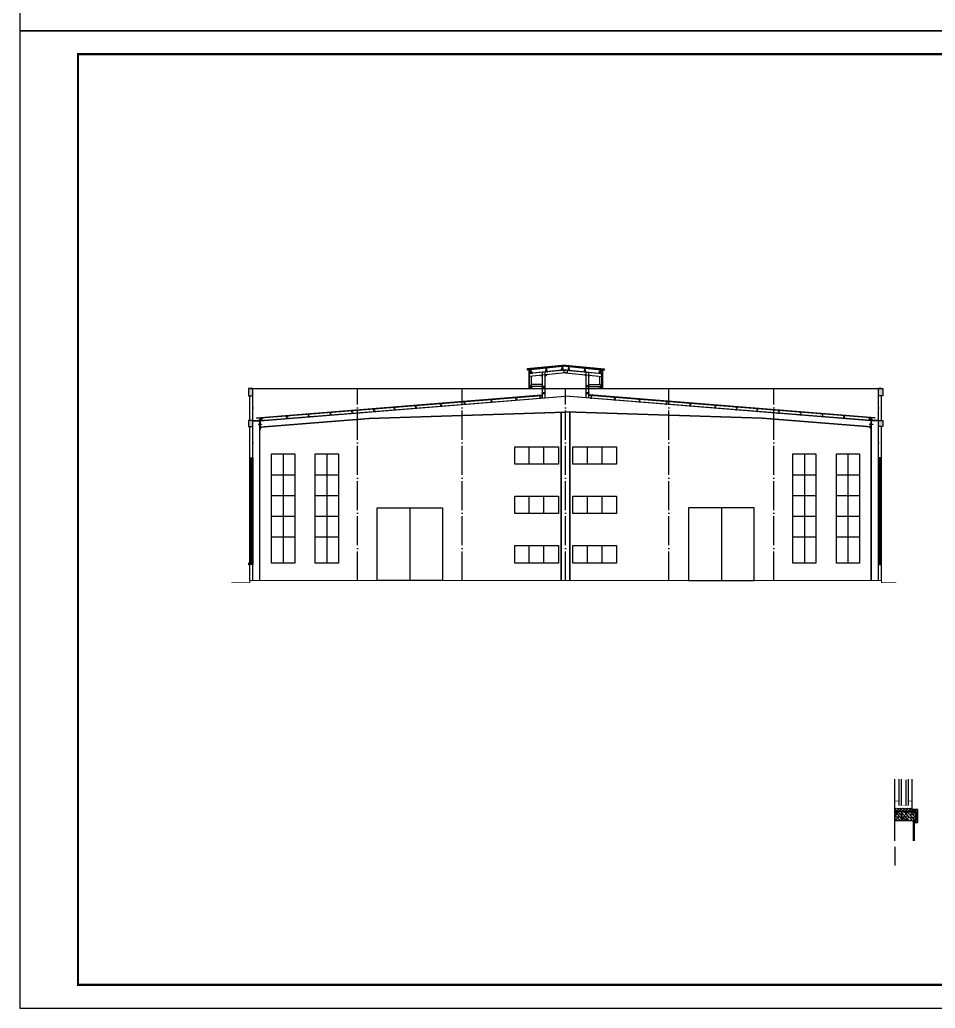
# Model space of a CAD drawing. Extents: x 1036631 to 1215829, y 514619 to 909419.
# Drawn here: x 1096949 to 1159844, y 514619 to 582579 of the extents above; entities that cross this region are included whole.
import ezdxf

# ---------------------------------------------------------------- set-up
doc = ezdxf.new("R2010")
doc.units = 0
doc.header["$LTSCALE"] = 1000
doc.header["$MEASUREMENT"] = 0
doc.linetypes.add('DOTE', pattern=[2.42, 2, -0.2, 0.02, -0.2])
for name, color, linetype in [('2', 2, 'Continuous'), ('4', 4, 'Continuous'), ('6', 6, 'Continuous'), ('8', 3, 'Continuous'), ('AXIS', 3, 'Continuous'), ('DOTE', 1, 'Continuous'), ('JC', 3, 'Continuous'), ('PUB_TITLE', 4, 'Continuous'), ('WALL', 9, 'Continuous'), ('WINDOW', 4, 'Continuous'), ('图层8', 30, 'Continuous'), ('外框线', 255, 'Continuous'), ('天沟', 6, 'Continuous'), ('建-填充', 8, 'Continuous'), ('窗', 2, 'Continuous'), ('粉刷', 8, 'Continuous'), ('线', 150, 'Continuous')]:
    doc.layers.add(name, color=color, linetype=linetype)
doc.layers.add('钢架', color=7, linetype='Continuous', lineweight=25)

# ---------------------------------------------------------------- blocks, each defined once
blk = doc.blocks.new('TT')
at = {"layer": '图层8'}
for p, q in [((391101, -82693), (391185, -82686)), ((391114, -82852), (391101, -82693)), ((391105, -82697), (391181, -82691)), ((391117, -82848), (391105, -82697)), ((391197, -82846), (391114, -82852)), ((391193, -82842), (391117, -82848)), ((391181, -82691), (391183, -82713)), ((391183, -82713), (391187, -82713)), ((391183, -82713), (391183, -82713)), ((391185, -82686), (391187, -82713)), ((391191, -82819), (391191, -82819)), ((391191, -82819), (391195, -82819)), ((391191, -82819), (391193, -82842)), ((391195, -82819), (391197, -82846))]:
    blk.add_line(p, q, dxfattribs=at)
blk = doc.blocks.new('A$C2E3C41C0')
at = {"layer": '8', "ltscale": 30}
for p, q in [((-100, -5), (-12, 250)), ((0, 0), (-100, -5)), ((62, 258), (-13, 255)), ((-13, 255), (0, 0)), ((0, 0), (75, 4)), ((63, 238), (62, 258)), ((75, 4), (74, 24))]:
    blk.add_line(p, q, dxfattribs=at)
at = {"layer": '8'}
blk.add_line((0, 0), (-12, 250), dxfattribs=at)
blk = doc.blocks.new('自攻螺钉')
at = {"layer": '8'}
for p, q in [((-79421, 145833), (-79421, 145838)), ((-79420, 145836), (-79421, 145837)), ((-79420, 145836), (-79421, 145836)), ((-79420, 145834), (-79421, 145834)), ((-79420, 145834), (-79421, 145833)), ((-79420, 145838), (-79417, 145838)), ((-79420, 145836), (-79418, 145836)), ((-79420, 145834), (-79418, 145834)), ((-79420, 145832), (-79417, 145832)), ((-79418, 145836), (-79417, 145837)), ((-79418, 145836), (-79417, 145836)), ((-79418, 145834), (-79417, 145833)), ((-79418, 145834), (-79417, 145834)), ((-79417, 145841), (-79417, 145830)), ((-79417, 145841), (-79416, 145841)), ((-79417, 145838), (-79417, 145832)), ((-79417, 145829), (-79416, 145829)), ((-79416, 145841), (-79416, 145830)), ((-79415, 145838), (-79415, 145833)), ((-79415, 145838), (-79396, 145838)), ((-79415, 145833), (-79396, 145833)), ((-79391, 145835), (-79402, 145838)), ((-79391, 145835), (-79396, 145838)), ((-79391, 145835), (-79396, 145833))]:
    blk.add_line(p, q, dxfattribs=at)
blk.add_lwpolyline([(-79416, 145840), (-79415, 145840), (-79415, 145831), (-79416, 145831)], close=True, dxfattribs=at)
for centre, start, end in [((-79420, 145838), 90.0014, 180.0014), ((-79420, 145833), 180.0014, 270.0014), ((-79417, 145841), 90.0014, 180.0014), ((-79417, 145830), 180.0451, 269.9833), ((-79416, 145841), 0.0014, 90.0014), ((-79416, 145830), 270.0014, 0.0014)]:
    blk.add_arc(centre, 0.6, start, end, dxfattribs=at)
for centre in [(-79413, 145835), (-79412, 145835), (-79411, 145835), (-79410, 145835), (-79409, 145835), (-79408, 145835), (-79407, 145835), (-79406, 145835), (-79405, 145835), (-79404, 145835), (-79403, 145835), (-79402, 145835), (-79401, 145835), (-79400, 145835), (-79399, 145835), (-79398, 145835), (-79397, 145835), (-79396, 145835)]:
    blk.add_ellipse(centre, major_axis=(0.31, -2.5), ratio=0.082962, dxfattribs=at)
blk = doc.blocks.new('2346ddfdfh')
h = blk.add_hatch()
h.set_pattern_fill('ANSI37', color=256, scale=15, angle=-90, style=0)
h.set_pattern_definition([(225, (167610.573, 3272363.47), (-16.83798023, 16.83798023), []), (135, (167610.573, 3272363.47), (16.83798023, 16.83798023), [])])
h.paths.add_polyline_path([(1380212, 530016), (1380212, 530056), (1380312, 530056), (1380312, 530016)])
h.paths.add_polyline_path([(1380312, 530016), (1380312, 530056), (1380412, 530056), (1380412, 530016)])
at = {"layer": '建-填充'}
h = blk.add_hatch(dxfattribs=at)
h.set_pattern_fill('钢筋混凝土', color=256, scale=10, angle=-90, style=0)
h.set_pattern_definition([(315, (0, 0), (17.67766953, 17.67766953), []), (320, (0, 0), (-6.2752135, -71.7260183), [7.5, -82.5]), (265, (0, 0), (75.2192134, 13.8751334), [6, -66]), (10.4514, (-0.52, -5.98), (68.9439542, -57.8509382), [6.374019, -70.1142112]), (316.1842, (20, -3e-15), (-16.5519014, -106.724105), [11.25, -123.75]), (6.6356, (18.62, -8.89), (97.411787, -93.4662706), [9.561029, -105.1713]), (261.1842, (20, -3e-15), (97.41186, -93.4661945), [9, -99]), (291, (15, -10), (-40.261889, -59.6907052), [7.5, -82.5]), (236, (15, -10), (72.5150045, -24.3315332), [6, -66]), (341.4514, (11.645, -14.974), (32.2530497, -84.022263), [6.374019, -70.1142112]), (307.5, (0, 0), (33.2893854, -1.21598553), [0, -65.2, 0, -67, 0, -66.25]), (277.5, (0, 0), (39.4411712, -26.30695374), [0, -38.2, 0, -63.7, 0, -25.25]), (237.5, (4e-15, 22.3), (-2.25548717, -53.3822436), [0, -25, 0, -78, 0, -103.5]), (227.5, (5e-15, 32.3), (10.0104982, -58.318617), [0, -32.5, 0, -51.8, 0, -73.5])])
h.paths.add_polyline_path([(1380212, 529916), (1380452, 529916), (1380452, 530016), (1380212, 530016)])
at = {"const_width": 5.54}
for points in [[(1380312, 530087), (1380259, 530087), (1380259, 530138), (1380212, 530138), (1380212, 530056), (1380312, 530056)], [(1380312, 530087), (1380366, 530087), (1380366, 530138), (1380412, 530138), (1380412, 530056), (1380312, 530056)]]:
    blk.add_lwpolyline(points, dxfattribs=at)
blk.add_lwpolyline([(1380212, 529916), (1380452, 529916), (1380452, 530016), (1380212, 530016)], close=True)
at = {"layer": 'AXIS'}
blk.add_line((1380212, 529613), (1380212, 529399), dxfattribs=at)
at = {"layer": 'DOTE'}
blk.add_line((1380212, 529681), (1380212, 530389), dxfattribs=at)
at = {"layer": 'WALL'}
for points in [[(1380212, 529916), (1380452, 529916), (1380452, 530016), (1380412, 530016)], [(1380212, 529916), (1380212, 530016)]]:
    blk.add_lwpolyline(points, dxfattribs=at)
at = {"layer": 'WINDOW'}
for p, q in [((1380212, 530016), (1380212, 530389)), ((1380412, 530016), (1380412, 530389))]:
    blk.add_line(p, q, dxfattribs=at)
at = {"layer": '外框线'}
for p, q in [((1380212, 530016), (1380412, 530016)), ((1380212, 530016), (1380412, 530016)), ((1380212, 530016), (1380412, 530016)), ((1380212, 530016), (1380412, 530016)), ((1380212, 530016), (1380412, 530016)), ((1380412, 530016), (1380212, 530016))]:
    blk.add_line(p, q, dxfattribs=at)
at = {"layer": '窗', "extrusion": (0, 0, -1)}
for p, q in [((1380259, 530389), (1380259, 530087)), ((1380286, 530389), (1380286, 530087)), ((1380339, 530380), (1380339, 530087)), ((1380366, 530389), (1380366, 530087))]:
    blk.add_line(p, q, dxfattribs=at)
at = {"layer": '粉刷'}
for points in [[(1380437, 529681), (1380437, 529891), (1380477, 529891), (1380477, 530041), (1380412, 530041)], [(1380427, 529681), (1380427, 529901), (1380467, 529901), (1380467, 530031), (1380412, 530031)]]:
    blk.add_lwpolyline(points, dxfattribs=at)

msp = doc.modelspace()

# ---------------------------------------------------------------- hatches: boundary and pattern name
h = msp.add_hatch(color=256)
h.paths.add_polyline_path([(1112653, 554625), (1112953, 554625), (1112953, 555025), (1112653, 555025)])
h.paths.add_polyline_path([(1112653, 556725), (1112953, 556725), (1112953, 557225), (1112653, 557225)])
h = msp.add_hatch(color=256)
h.paths.add_polyline_path([(1156253, 556725), (1155953, 556725), (1155953, 557225), (1156253, 557225)])
h.paths.add_polyline_path([(1156253, 554625), (1155953, 554625), (1155953, 555025), (1156253, 555025)])
for points in [[(1112653, 545125), (1112753, 545125), (1112753, 545225), (1112653, 545225)], [(1112753, 545225), (1112953, 545225), (1112953, 545125), (1112753, 545125)], [(1156153, 545225), (1155953, 545225), (1155953, 545125), (1156153, 545125)]]:
    msp.add_hatch(color=256).paths.add_polyline_path(points)
at = {"layer": '线'}
h = msp.add_hatch(color=0, dxfattribs=at)
h.paths.add_polyline_path([(1113453, 555064), (1113453, 555076), (1113433, 555076), (1113433, 555064)])
h.paths.add_polyline_path([(1113473, 555064), (1113473, 555076), (1113453, 555076), (1113453, 555064)])
h.paths.add_polyline_path([(1113453, 555064), (1113453, 555052), (1113473, 555052), (1113473, 555064)])
h.paths.add_polyline_path([(1113453, 555052), (1113453, 555064), (1113433, 555064), (1113433, 555052)])
h = msp.add_hatch(color=0, dxfattribs=at)
h.paths.add_polyline_path([(1113453, 554941), (1113453, 554953), (1113433, 554953), (1113433, 554941)])
h.paths.add_polyline_path([(1113473, 554941), (1113473, 554953), (1113453, 554953), (1113453, 554941)])
h.paths.add_polyline_path([(1113453, 554941), (1113453, 554930), (1113473, 554930), (1113473, 554941)])
h.paths.add_polyline_path([(1113453, 554930), (1113453, 554941), (1113433, 554941), (1113433, 554930)])
h = msp.add_hatch(color=0, dxfattribs=at)
h.paths.add_polyline_path([(1113453, 554787), (1113453, 554799), (1113433, 554799), (1113433, 554787)])
h.paths.add_polyline_path([(1113473, 554787), (1113473, 554799), (1113453, 554799), (1113453, 554787)])
h.paths.add_polyline_path([(1113453, 554787), (1113453, 554775), (1113473, 554775), (1113473, 554787)])
h.paths.add_polyline_path([(1113453, 554775), (1113453, 554787), (1113433, 554787), (1113433, 554775)])
h = msp.add_hatch(color=0, dxfattribs=at)
h.paths.add_polyline_path([(1113453, 554642), (1113453, 554654), (1113433, 554654), (1113433, 554642)])
h.paths.add_polyline_path([(1113473, 554642), (1113473, 554654), (1113453, 554654), (1113453, 554642)])
h.paths.add_polyline_path([(1113453, 554642), (1113453, 554630), (1113473, 554630), (1113473, 554642)])
h.paths.add_polyline_path([(1113453, 554630), (1113453, 554642), (1113433, 554642), (1113433, 554630)])
h = msp.add_hatch(color=0, dxfattribs=at)
h.paths.add_polyline_path([(1155453, 555064), (1155453, 555076), (1155473, 555076), (1155473, 555064)])
h.paths.add_polyline_path([(1155433, 555064), (1155433, 555076), (1155453, 555076), (1155453, 555064)])
h.paths.add_polyline_path([(1155453, 555064), (1155453, 555052), (1155433, 555052), (1155433, 555064)])
h.paths.add_polyline_path([(1155453, 555052), (1155453, 555064), (1155473, 555064), (1155473, 555052)])
h = msp.add_hatch(color=0, dxfattribs=at)
h.paths.add_polyline_path([(1155453, 554941), (1155453, 554953), (1155473, 554953), (1155473, 554941)])
h.paths.add_polyline_path([(1155433, 554941), (1155433, 554953), (1155453, 554953), (1155453, 554941)])
h.paths.add_polyline_path([(1155453, 554941), (1155453, 554930), (1155433, 554930), (1155433, 554941)])
h.paths.add_polyline_path([(1155453, 554930), (1155453, 554941), (1155473, 554941), (1155473, 554930)])
h = msp.add_hatch(color=0, dxfattribs=at)
h.paths.add_polyline_path([(1155453, 554787), (1155453, 554799), (1155473, 554799), (1155473, 554787)])
h.paths.add_polyline_path([(1155433, 554787), (1155433, 554799), (1155453, 554799), (1155453, 554787)])
h.paths.add_polyline_path([(1155453, 554787), (1155453, 554775), (1155433, 554775), (1155433, 554787)])
h.paths.add_polyline_path([(1155453, 554775), (1155453, 554787), (1155473, 554787), (1155473, 554775)])
h = msp.add_hatch(color=0, dxfattribs=at)
h.paths.add_polyline_path([(1155453, 554642), (1155453, 554654), (1155473, 554654), (1155473, 554642)])
h.paths.add_polyline_path([(1155433, 554642), (1155433, 554654), (1155453, 554654), (1155453, 554642)])
h.paths.add_polyline_path([(1155453, 554642), (1155453, 554630), (1155433, 554630), (1155433, 554642)])
h.paths.add_polyline_path([(1155453, 554630), (1155453, 554642), (1155473, 554642), (1155473, 554630)])
h = msp.add_hatch(color=0, dxfattribs=at)
h.paths.add_polyline_path([(1113453, 554486), (1113453, 554498), (1113433, 554498), (1113433, 554486)])
h.paths.add_polyline_path([(1113473, 554486), (1113473, 554498), (1113453, 554498), (1113453, 554486)])
h.paths.add_polyline_path([(1113453, 554486), (1113453, 554474), (1113473, 554474), (1113473, 554486)])
h.paths.add_polyline_path([(1113453, 554474), (1113453, 554486), (1113433, 554486), (1113433, 554474)])
h = msp.add_hatch(color=0, dxfattribs=at)
h.paths.add_polyline_path([(1155453, 554486), (1155453, 554498), (1155473, 554498), (1155473, 554486)])
h.paths.add_polyline_path([(1155433, 554486), (1155433, 554498), (1155453, 554498), (1155453, 554486)])
h.paths.add_polyline_path([(1155453, 554486), (1155453, 554474), (1155433, 554474), (1155433, 554486)])
h.paths.add_polyline_path([(1155453, 554474), (1155453, 554486), (1155473, 554486), (1155473, 554474)])

# ---------------------------------------------------------------- linework, layer by layer
for p, q in [((1112953, 557225), (1155953, 557225)), ((1113214, 555217), (1132803, 556785)), ((1113218, 555178), (1132806, 556745)), ((1113473, 555027), (1134453, 556706)), ((1113474, 555013), (1134453, 556691)), ((1132803, 556785), (1132806, 556745)), ((1155433, 555027), (1134453, 556706)), ((1155432, 555013), (1134453, 556691)), ((1136098, 556745), (1136102, 556785)), ((1155688, 555178), (1136098, 556745)), ((1155692, 555217), (1136102, 556785)), ((1120952, 555189), (1134453, 555615)), ((1120953, 555174), (1134453, 555600)), ((1134153, 544025), (1134153, 555590)), ((1134168, 544025), (1134168, 555591)), ((1147953, 555189), (1134453, 555615)), ((1147953, 555174), (1134453, 555600)), ((1134738, 544025), (1134738, 555591)), ((1134753, 544025), (1134753, 555590)), ((1113472, 554591), (1120952, 555189)), ((1113473, 554576), (1120953, 555174)), ((1155433, 554576), (1147953, 555174)), ((1155434, 554591), (1147954, 555189))]:
    msp.add_line(p, q)
for points in [[(1112653, 556725), (1112953, 556725), (1112953, 557225), (1112653, 557225)], [(1156253, 556725), (1155953, 556725), (1155953, 557225), (1156253, 557225)], [(1112653, 554625), (1112953, 554625), (1112953, 555025), (1112653, 555025)], [(1156253, 554625), (1155953, 554625), (1155953, 555025), (1156253, 555025)], [(1112653, 545125), (1112753, 545125), (1112753, 545225), (1112653, 545225)]]:
    msp.add_lwpolyline(points, close=True)
at = {"const_width": 50}
msp.add_lwpolyline([(1111475, 543875), (1112753, 543875), (1112753, 544025), (1156153, 544025), (1156153, 543875), (1157164, 543875)], dxfattribs=at)
at = {"layer": '2'}
for p, q in [((1134453, 558506), (1131953, 558256)), ((1134453, 558498), (1131953, 558248)), ((1134453, 558313), (1131953, 558063)), ((1134453, 558305), (1131953, 558055)), ((1131953, 557356), (1131953, 558256)), ((1131960, 558064), (1131960, 558248)), ((1131960, 557363), (1131960, 558056)), ((1132096, 557499), (1132096, 558069)), ((1132103, 557506), (1132103, 558070)), ((1132853, 558153), (1132853, 558338)), ((1132853, 556578), (1132853, 558145)), ((1132861, 558154), (1132861, 558339)), ((1132861, 556578), (1132861, 558146)), ((1133045, 558172), (1133045, 558357)), ((1133045, 556593), (1133045, 558164)), ((1133053, 558173), (1133053, 558358)), ((1133053, 556594), (1133053, 558165)), ((1134453, 558458), (1134453, 558506)), ((1134453, 558506), (1136953, 558256)), ((1134453, 558498), (1136953, 558248)), ((1134453, 558305), (1134453, 558338)), ((1134453, 558313), (1136953, 558063)), ((1134453, 558305), (1136953, 558055)), ((1135853, 558173), (1135853, 558358)), ((1135853, 556594), (1135853, 558165)), ((1135861, 558172), (1135861, 558357)), ((1135861, 556593), (1135861, 558164)), ((1136045, 558154), (1136045, 558339)), ((1136045, 556578), (1136045, 558146)), ((1136053, 558153), (1136053, 558338)), ((1136053, 556578), (1136053, 558145)), ((1136803, 557506), (1136803, 558070)), ((1136810, 557499), (1136810, 558069)), ((1136946, 558064), (1136946, 558248)), ((1136946, 557363), (1136946, 558056)), ((1136953, 557356), (1136953, 558256)), ((1131953, 557356), (1132103, 557506)), ((1132853, 557356), (1131953, 557356)), ((1132853, 557363), (1131960, 557363)), ((1132853, 557499), (1132096, 557499)), ((1132853, 557506), (1132103, 557506)), ((1136053, 557506), (1136803, 557506)), ((1136053, 557499), (1136810, 557499)), ((1136053, 557363), (1136946, 557363)), ((1136053, 557356), (1136953, 557356)), ((1136953, 557356), (1136803, 557506))]:
    msp.add_line(p, q, dxfattribs=at)
at = {"layer": '4'}
for p, q in [((1134432, 558842), (1131810, 558579)), ((1134432, 558760), (1131810, 558498)), ((1134432, 558842), (1134432, 558760)), ((1134473, 558842), (1134473, 558760)), ((1134473, 558842), (1137095, 558579)), ((1134473, 558760), (1137095, 558498)), ((1131810, 558579), (1131810, 558498)), ((1131916, 558505), (1131916, 557246)), ((1131916, 558505), (1131948, 558505)), ((1131948, 558505), (1131948, 557246)), ((1136958, 558505), (1136958, 557246)), ((1136989, 558505), (1136958, 558505)), ((1136989, 558505), (1136989, 557246)), ((1137095, 558579), (1137095, 558498)), ((1131948, 557246), (1131916, 557246)), ((1136958, 557246), (1136989, 557246))]:
    msp.add_line(p, q, dxfattribs=at)
at = {"layer": '6', "linetype": 'Continuous'}
for p, q in [((1134432, 558810), (1131810, 558548)), ((1134473, 558810), (1137095, 558548))]:
    msp.add_line(p, q, dxfattribs=at)
at = {"layer": '6', "linetype": 'Continuous', "const_width": 3.75}
for points in [[(1134061, 558792), (1134075, 558840), (1134402, 558873), (1134446, 558917), (1134490, 558873), (1134818, 558840), (1134832, 558792)], [(1132824, 557378), (1132840, 557355), (1132840, 557355), (1132840, 556877), (1132493, 556813), (1132455, 556748)], [(1136081, 557438), (1136066, 557415), (1136066, 557415), (1136066, 556877), (1136413, 556813), (1136450, 556748)]]:
    msp.add_lwpolyline(points, dxfattribs=at)
at = {"layer": '8'}
for p, q in [((1132753, 558135), (1132853, 558044)), ((1133053, 558064), (1133153, 558175)), ((1135853, 558064), (1135753, 558175)), ((1136153, 558135), (1136053, 558044))]:
    msp.add_line(p, q, dxfattribs=at)
for points in [[(1131953, 558520), (1131953, 558470), (1131957, 558470, 0.414214), (1131959, 558472), (1131959, 558508, -0.414214), (1131965, 558514), (1132050, 558524, 0.414214), (1132052, 558526), (1132052, 558530)], [(1136953, 558520), (1136953, 558470), (1136949, 558470, -0.414214), (1136947, 558472), (1136947, 558508, 0.414214), (1136941, 558514), (1136856, 558524, -0.414214), (1136854, 558526), (1136854, 558530)]]:
    msp.add_lwpolyline(points, format="xyb", close=True, dxfattribs=at)
for points in [[(1134328, 558338), (1134578, 558338), (1134578, 558458), (1134328, 558458)], [(1131964, 557353), (1132121, 557353), (1132121, 557350), (1131964, 557350)], [(1133021, 557298), (1132864, 557298), (1132864, 557302), (1133021, 557302)], [(1135884, 557358), (1136041, 557358), (1136041, 557362), (1135884, 557362)], [(1136941, 557353), (1136784, 557353), (1136784, 557350), (1136941, 557350)], [(1133021, 556882), (1132864, 556882), (1132864, 556886), (1133021, 556886)], [(1135884, 556882), (1136041, 556882), (1136041, 556886), (1135884, 556886)]]:
    msp.add_lwpolyline(points, close=True, dxfattribs=at)
for points in [[(1131973, 557356), (1131953, 557356), (1131953, 557296), (1132133, 557296), (1132133, 557356), (1132113, 557356), (1132113, 557353), (1132130, 557353), (1132130, 557298), (1131955, 557298), (1131955, 557353), (1131973, 557353), (1131973, 557356)], [(1133013, 557296), (1133033, 557296), (1133033, 557356), (1132853, 557356), (1132853, 557296), (1132873, 557296), (1132873, 557298), (1132855, 557298), (1132855, 557353), (1133030, 557353), (1133030, 557298), (1133013, 557298), (1133013, 557296)], [(1135893, 557356), (1135873, 557356), (1135873, 557416), (1136053, 557416), (1136053, 557356), (1136033, 557356), (1136033, 557358), (1136050, 557358), (1136050, 557413), (1135875, 557413), (1135875, 557358), (1135893, 557358), (1135893, 557356)], [(1136933, 557356), (1136953, 557356), (1136953, 557296), (1136773, 557296), (1136773, 557356), (1136793, 557356), (1136793, 557353), (1136775, 557353), (1136775, 557298), (1136950, 557298), (1136950, 557353), (1136933, 557353), (1136933, 557356)], [(1133013, 556880), (1133033, 556880), (1133033, 556940), (1132853, 556940), (1132853, 556880), (1132873, 556880), (1132873, 556882), (1132855, 556882), (1132855, 556937), (1133030, 556937), (1133030, 556882), (1133013, 556882), (1133013, 556880)], [(1135893, 556880), (1135873, 556880), (1135873, 556940), (1136053, 556940), (1136053, 556880), (1136033, 556880), (1136033, 556882), (1136050, 556882), (1136050, 556937), (1135875, 556937), (1135875, 556882), (1135893, 556882), (1135893, 556880)]]:
    msp.add_lwpolyline(points, dxfattribs=at)
at = {"layer": 'DOTE', "color": 251, "linetype": 'DOTE'}
for p, q in [((1112953, 544025), (1112953, 557225)), ((1120153, 544025), (1120153, 557225)), ((1127353, 544025), (1127353, 557225)), ((1134453, 544025), (1134453, 557225)), ((1141553, 544025), (1141553, 557225)), ((1148753, 544025), (1148753, 557225)), ((1155953, 544025), (1155953, 557225))]:
    msp.add_line(p, q, dxfattribs=at)
at = {"layer": 'PUB_TITLE'}
for points in [[(1096949, 581819), (1215829, 581819), (1215829, 649019), (1096949, 649019)], [(1096949, 514619), (1215829, 514619), (1215829, 581819), (1096949, 581819)]]:
    msp.add_lwpolyline(points, close=True, dxfattribs=at)
at = {"layer": 'PUB_TITLE', "const_width": 160}
msp.add_lwpolyline([(1100949, 516219), (1214229, 516219), (1214229, 580219), (1100949, 580219)], close=True, dxfattribs=at)
at = {"layer": 'WINDOW'}
for p, q in [((1131953, 552024), (1131953, 553224)), ((1132953, 552024), (1132953, 553224)), ((1135953, 552024), (1135953, 553224)), ((1136953, 552024), (1136953, 553224)), ((1115053, 552725), (1115053, 545225)), ((1118052, 552725), (1118052, 545225)), ((1150853, 552725), (1150853, 545225)), ((1153852, 552725), (1153852, 545225)), ((1114253, 551300), (1115853, 551300)), ((1117252, 551300), (1118852, 551300)), ((1150053, 551300), (1151653, 551300)), ((1153052, 551300), (1154652, 551300)), ((1114253, 549875), (1115853, 549875)), ((1117252, 549875), (1118852, 549875)), ((1131953, 548625), (1131953, 549825)), ((1132953, 548625), (1132953, 549825)), ((1135953, 548625), (1135953, 549825)), ((1136953, 548625), (1136953, 549825)), ((1150053, 549875), (1151653, 549875)), ((1153052, 549875), (1154652, 549875)), ((1114253, 548450), (1115853, 548450)), ((1117252, 548450), (1118852, 548450)), ((1123753, 549025), (1123753, 544025)), ((1145153, 549025), (1145153, 544025)), ((1150053, 548450), (1151653, 548450)), ((1153052, 548450), (1154652, 548450)), ((1114253, 547025), (1115853, 547025)), ((1117252, 547025), (1118852, 547025)), ((1131953, 545225), (1131953, 546425)), ((1132953, 545225), (1132953, 546425)), ((1135953, 545225), (1135953, 546425)), ((1136953, 545225), (1136953, 546425)), ((1150053, 547025), (1151653, 547025)), ((1153052, 547025), (1154652, 547025))]:
    msp.add_line(p, q, dxfattribs=at)
for points in [[(1130953, 553224), (1133953, 553224), (1133953, 552024), (1130953, 552024)], [(1134953, 553224), (1137953, 553224), (1137953, 552024), (1134953, 552024)], [(1115853, 545225), (1114253, 545225), (1114253, 552725), (1115853, 552725)], [(1118852, 545225), (1117252, 545225), (1117252, 552725), (1118852, 552725)], [(1151653, 545225), (1150053, 545225), (1150053, 552725), (1151653, 552725)], [(1154652, 545225), (1153052, 545225), (1153052, 552725), (1154652, 552725)], [(1130953, 549825), (1133953, 549825), (1133953, 548625), (1130953, 548625)], [(1134953, 549825), (1137953, 549825), (1137953, 548625), (1134953, 548625)], [(1121503, 549025), (1126003, 549025), (1126003, 544025), (1121503, 544025)], [(1147403, 549025), (1142903, 549025), (1142903, 544025), (1147403, 544025)], [(1130953, 546425), (1133953, 546425), (1133953, 545225), (1130953, 545225)], [(1134953, 546425), (1137953, 546425), (1137953, 545225), (1134953, 545225)]]:
    msp.add_lwpolyline(points, close=True, dxfattribs=at)
at = {"layer": '天沟', "const_width": 30}
for points in [[(1112951, 555343), (1112979, 555342), (1112979, 555040), (1113345, 555040), (1113443, 555174), (1113538, 555182)], [(1155954, 555343), (1155927, 555342), (1155927, 555040), (1155561, 555040), (1155462, 555174), (1155367, 555182)]]:
    msp.add_lwpolyline(points, dxfattribs=at)
at = {"layer": '窗'}
for p, q in [((1112833, 545225), (1112833, 552468)), ((1112873, 545225), (1112873, 552468)), ((1156033, 545225), (1156033, 552468)), ((1156073, 545225), (1156073, 552468))]:
    msp.add_line(p, q, dxfattribs=at)
for points in [[(1112753, 552468), (1112953, 552468), (1112953, 545225), (1112753, 545225)], [(1156153, 552468), (1155953, 552468), (1155953, 545225), (1156153, 545225)]]:
    msp.add_lwpolyline(points, close=True, dxfattribs=at)
at = {"layer": '线'}
for p, q in [((1112753, 557225), (1112953, 557225)), ((1112753, 555025), (1112753, 556725)), ((1112953, 544025), (1112953, 557225)), ((1155953, 544025), (1155953, 557225)), ((1156153, 557225), (1155953, 557225)), ((1156153, 555025), (1156153, 556725)), ((1112753, 544025), (1112753, 554625)), ((1156153, 544025), (1156153, 554625))]:
    msp.add_line(p, q, dxfattribs=at)
for points in [[(1112753, 545225), (1112953, 545225), (1112953, 545125), (1112753, 545125)], [(1156153, 545225), (1155953, 545225), (1155953, 545125), (1156153, 545125)]]:
    msp.add_lwpolyline(points, close=True, dxfattribs=at)
at = {"layer": '钢架'}
for p, q in [((1112953, 555025), (1113433, 555025)), ((1112953, 555010), (1113433, 555010)), ((1112968, 544025), (1112968, 555025)), ((1113214, 555217), (1113218, 555178)), ((1113433, 555115), (1113365, 555025)), ((1113413, 555064), (1113493, 555064)), ((1113413, 554941), (1113493, 554941)), ((1113413, 554787), (1113493, 554787)), ((1113413, 554642), (1113493, 554642)), ((1113453, 552382), (1113453, 555025)), ((1113473, 555115), (1113561, 555034)), ((1113473, 554435), (1113558, 554583)), ((1155433, 555115), (1155345, 555034)), ((1155433, 554435), (1155347, 554583)), ((1155493, 555064), (1155413, 555064)), ((1155493, 554941), (1155413, 554941)), ((1155493, 554787), (1155413, 554787)), ((1155493, 554642), (1155413, 554642)), ((1155453, 552382), (1155453, 555025)), ((1155473, 555115), (1155540, 555025)), ((1155953, 555025), (1155473, 555025)), ((1155953, 555010), (1155473, 555010)), ((1155692, 555217), (1155688, 555178)), ((1155938, 544025), (1155938, 555025)), ((1113413, 554486), (1113493, 554486)), ((1113438, 552367), (1113438, 554345)), ((1155493, 554486), (1155413, 554486)), ((1155468, 552367), (1155468, 554345)), ((1113438, 544025), (1113438, 553565)), ((1113453, 544025), (1113453, 553565)), ((1155453, 544025), (1155453, 553565)), ((1155468, 544025), (1155468, 553565))]:
    msp.add_line(p, q, dxfattribs=at)
for points in [[(1113433, 554767), (1113339, 554767), (1113339, 554746), (1113433, 554746)], [(1113433, 555115), (1113453, 555115), (1113453, 554345), (1113433, 554345)], [(1113433, 555076), (1113473, 555076), (1113473, 555052), (1113433, 555052)], [(1113433, 554953), (1113473, 554953), (1113473, 554930), (1113433, 554930)], [(1113433, 554799), (1113473, 554799), (1113473, 554775), (1113433, 554775)], [(1113433, 554654), (1113473, 554654), (1113473, 554630), (1113433, 554630)], [(1113453, 555115), (1113473, 555115), (1113473, 554435), (1113453, 554435)], [(1113473, 554767), (1113567, 554767), (1113567, 554746), (1113473, 554746)], [(1155433, 554767), (1155339, 554767), (1155339, 554746), (1155433, 554746)], [(1155453, 555115), (1155433, 555115), (1155433, 554435), (1155453, 554435)], [(1155473, 555076), (1155433, 555076), (1155433, 555052), (1155473, 555052)], [(1155473, 554953), (1155433, 554953), (1155433, 554930), (1155473, 554930)], [(1155473, 554799), (1155433, 554799), (1155433, 554775), (1155473, 554775)], [(1155473, 554654), (1155433, 554654), (1155433, 554630), (1155473, 554630)], [(1155473, 555115), (1155453, 555115), (1155453, 554345), (1155473, 554345)], [(1155473, 554767), (1155567, 554767), (1155567, 554746), (1155473, 554746)], [(1113433, 554498), (1113473, 554498), (1113473, 554474), (1113433, 554474)], [(1155473, 554498), (1155433, 554498), (1155433, 554474), (1155473, 554474)]]:
    msp.add_lwpolyline(points, close=True, dxfattribs=at)

# ---------------------------------------------------------------- block references
at = {"xscale": 6, "yscale": 6, "zscale": 6}
msp.add_blockref('2346ddfdfh', (-7124209, -2651959), dxfattribs=at)
at = {"layer": '8'}
for p, rotation in [((1133159, 558376), 2.848187911217168), ((1134254, 558486), 2.848187911217168), ((1136841, 558267), 351.4270016375394)]:
    msp.add_blockref('A$C2E3C41C0', p, dxfattribs=dict(at, rotation=rotation))
at = {"layer": '8', "xscale": -1}
for p, rotation in [((1134652, 558486), 357.1518120887828), ((1135746, 558376), 357.1518120887828), ((1132065, 558267), 8.572998362460584)]:
    msp.add_blockref('A$C2E3C41C0', p, dxfattribs=dict(at, rotation=rotation))
at = {"layer": '8', "yscale": 1.25, "rotation": 180}
for p, xscale, zscale in [((1231215, 740782), -1.25, 1.249999999993179), ((1037691, 740782), 1.25, 1.25), ((1231215, 739615), -1.25, 1.249999999993179), ((1232108, 739620), -1.25, 1.249999999993179), ((1036797, 739681), 1.25, 1.25), ((1037691, 739615), 1.25, 1.25), ((1232108, 739206), -1.25, 1.249999999993179), ((1036797, 739206), 1.25, 1.25)]:
    msp.add_blockref('自攻螺钉', p, dxfattribs=dict(at, xscale=xscale, zscale=zscale))
at = {"layer": 'JC', "rotation": 359.999748363558}
for p in [(739936, 639288), (741584, 639420), (731574, 638619), (733041, 638736), (734758, 638874), (736382, 639003), (738251, 639153), (724182, 638027), (725677, 638147), (727172, 638267), (728668, 638386), (730163, 638506), (722443, 637888)]:
    msp.add_blockref('TT', p, dxfattribs=at)
at = {"layer": 'JC', "xscale": -1, "rotation": 0.0002516364420035444}
for p in [(1527348, 639417), (1528969, 639288), (1530654, 639153), (1532524, 639003), (1534147, 638874), (1535864, 638736), (1537332, 638619), (1538743, 638506), (1540238, 638386), (1541733, 638267), (1543228, 638147), (1544723, 638027), (1546463, 637888)]:
    msp.add_blockref('TT', p, dxfattribs=at)

doc.saveas('drawing.dxf')
